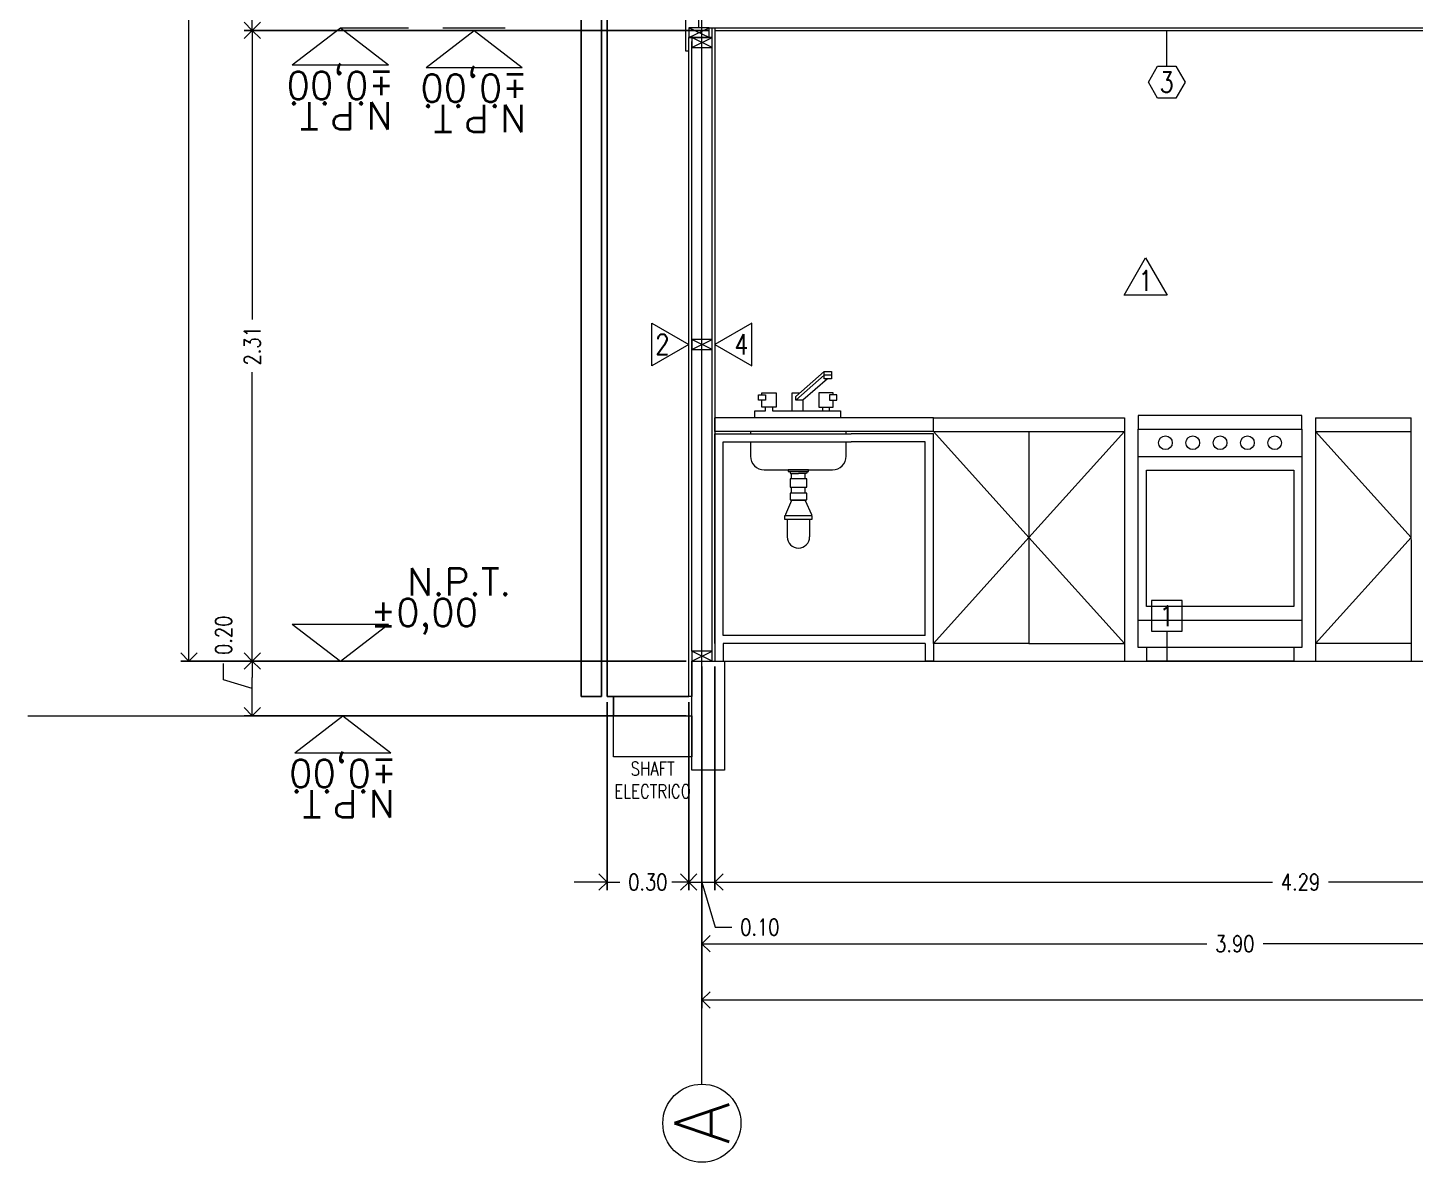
# Model space of a CAD drawing. Header units: inches. Extents: x 10.8 to 60.4, y 12.2 to 79.7.
# Drawn here: x 46.15 to 51.23, y 33.42 to 37.58 of the extents above; entities that cross this region are included whole.
import ezdxf
from ezdxf.enums import TextEntityAlignment as Align

# ---------------------------------------------------------------- set-up
doc = ezdxf.new("R2010")
doc.units = ezdxf.units.IN
doc.header["$MEASUREMENT"] = 0
doc.linetypes.add('HIDDEN', pattern=[0.375, 0.25, -0.125])
doc.layers.get('DEFPOINTS').update_dxf_attribs({"color": 210})
doc.layers.add('_AUX', color=210, linetype='Continuous', lineweight=18, plot=False)
for name, color, linetype, lineweight in [('A-ANNO-DIMS', 3, 'Continuous', 18), ('A-ANNO-SYMB', 3, 'Continuous', 18), ('A-ANNO-TEXT', 3, 'Continuous', 18), ('A-DETL-MBND', 3, 'Continuous', 18), ('A-ELEV-IDEN', 3, 'Continuous', 18), ('A-ELEV-MBE2', 4, 'Continuous', 25), ('A-FURN', 8, 'Continuous', 18), ('A-WALL-PATT', 8, 'Continuous', 18), ('A-WALL-STUD', 3, 'Continuous', 18)]:
    doc.layers.add(name, color=color, linetype=linetype, lineweight=lineweight)
doc.styles.add('E-ROMANS', font='romans.shx', dxfattribs={"width": 0.8})
doc.dimstyles.new('E-0050_ARW_12', dxfattribs={"dimscale": 0.001, "dimtxt": 60, "dimasz": 60, "dimexe": 30, "dimexo": 20, "dimgap": 30, "dimtad": 0, "dimzin": 0, "dimdsep": 46, "dimtxsty": 'E-ROMANS', "dimblk": 'OPEN90', "dimcen": 30, "dimclrd": 256, "dimclre": 256, "dimclrt": 256, "dimadec": 0, "dimazin": 0, "dimtfac": 1, "dimtmove": 1, "dimatfit": 3, "dimldrblk": 'OPEN90', "dimfxl": 1, "dimtfill": 1, "dimtolj": 1, "dimtzin": 0, "dimlwd": -1, "dimarcsym": 0})

# ---------------------------------------------------------------- blocks, each defined once
blk = doc.blocks.new('_Open90')
at = {"color": 0, "linetype": 'ByBlock', "lineweight": -2}
for p, q in [((0, 0), (-1, 0)), ((-0.5, 0.5), (0, 0)), ((0, 0), (-0.5, -0.5))]:
    blk.add_line(p, q, dxfattribs=at)
blk = doc.blocks.new('*D1326')
at = {"layer": 'A-ANNO-DIMS', "lineweight": -2, "transparency": 16777216}
for p, q in [((48.6151, 35.2269), (48.6151, 33.9857)), ((55.5171, 33.727), (55.5171, 34.0457))]:
    blk.add_line(p, q, dxfattribs=at)
at = {"layer": 'A-ANNO-DIMS', "transparency": 16777216}
for p, q in [((48.6751, 34.0157), (51.9641, 34.0157)), ((55.4571, 34.0157), (52.1681, 34.0157))]:
    blk.add_line(p, q, dxfattribs=at)
at = {"layer": 'DEFPOINTS', "color": 0, "transparency": 16777216}
for p in [(48.6151, 35.2469), (55.5171, 34.0157), (55.5171, 33.707)]:
    blk.add_point(p, dxfattribs=at)
at = {"layer": 'A-ANNO-DIMS', "transparency": 16777216, "xscale": 0.06, "yscale": 0.06, "zscale": 0.06, "rotation": 180}
blk.add_blockref('_Open90', (48.6151, 34.0157), dxfattribs=at)
at = {"layer": 'A-ANNO-DIMS', "transparency": 16777216, "xscale": 0.06, "yscale": 0.06, "zscale": 0.06}
blk.add_blockref('_Open90', (55.5171, 34.0157), dxfattribs=at)
at = {"layer": 'A-ANNO-DIMS', "transparency": 16777216, "insert": (52.0661, 34.0157), "char_height": 0.06, "attachment_point": 5, "style": 'E-ROMANS', "bg_fill": 3, "box_fill_scale": 1.25, "bg_fill_color": 256, "bg_fill_true_color": 13158600, "bg_fill_transparency": 0}
blk.add_mtext('\\A1;6.90', dxfattribs=at)
blk = doc.blocks.new('*D1288')
at = {"layer": 'A-ANNO-DIMS', "lineweight": -2, "transparency": 16777216}
for p, q in [((48.6151, 35.2365), (48.6151, 34.1912)), ((52.5181, 35.2365), (52.5181, 34.1912))]:
    blk.add_line(p, q, dxfattribs=at)
at = {"layer": 'A-ANNO-DIMS', "transparency": 16777216}
for p, q in [((48.6751, 34.2212), (50.4635, 34.2212)), ((52.4581, 34.2212), (50.6698, 34.2212))]:
    blk.add_line(p, q, dxfattribs=at)
at = {"layer": 'DEFPOINTS', "color": 0, "transparency": 16777216}
for p in [(48.6151, 35.2565), (52.5181, 35.2565), (48.6151, 34.2212)]:
    blk.add_point(p, dxfattribs=at)
at = {"layer": 'A-ANNO-DIMS', "transparency": 16777216, "xscale": 0.06, "yscale": 0.06, "zscale": 0.06, "rotation": 180}
blk.add_blockref('_Open90', (48.6151, 34.2212), dxfattribs=at)
at = {"layer": 'A-ANNO-DIMS', "transparency": 16777216, "xscale": 0.06, "yscale": 0.06, "zscale": 0.06}
blk.add_blockref('_Open90', (52.5181, 34.2212), dxfattribs=at)
at = {"layer": 'A-ANNO-DIMS', "transparency": 16777216, "insert": (50.5666, 34.2212), "char_height": 0.06, "attachment_point": 5, "style": 'E-ROMANS', "bg_fill": 3, "box_fill_scale": 1.25, "bg_fill_color": 256, "bg_fill_true_color": 13158600, "bg_fill_transparency": 0}
blk.add_mtext('\\A1;3.90', dxfattribs=at)
blk = doc.blocks.new('*D1329')
at = {"layer": 'A-ANNO-DIMS', "lineweight": -2, "transparency": 16777216}
for p, q in [((48.6626, 35.2365), (48.6626, 34.417)), ((48.5666, 35.1065), (48.5666, 34.417))]:
    blk.add_line(p, q, dxfattribs=at)
at = {"layer": 'A-ANNO-DIMS', "transparency": 16777216}
for p, q in [((48.5066, 34.447), (48.4466, 34.447)), ((48.5666, 34.447), (48.6626, 34.447)), ((48.5666, 34.447), (48.6626, 34.447)), ((48.6146, 34.447), (48.6641, 34.282)), ((48.7226, 34.447), (48.7826, 34.447)), ((48.6641, 34.282), (48.7241, 34.282))]:
    blk.add_line(p, q, dxfattribs=at)
at = {"layer": 'DEFPOINTS', "color": 0, "transparency": 16777216}
for p in [(48.6626, 35.2565), (48.5666, 35.1265), (48.6626, 34.447)]:
    blk.add_point(p, dxfattribs=at)
at = {"layer": 'A-ANNO-DIMS', "transparency": 16777216, "xscale": 0.06, "yscale": 0.06, "zscale": 0.06}
blk.add_blockref('_Open90', (48.5666, 34.447), dxfattribs=at)
at = {"layer": 'A-ANNO-DIMS', "transparency": 16777216, "xscale": 0.06, "yscale": 0.06, "zscale": 0.06, "rotation": 180}
blk.add_blockref('_Open90', (48.6626, 34.447), dxfattribs=at)
at = {"layer": 'A-ANNO-DIMS', "transparency": 16777216, "insert": (48.8273, 34.282), "char_height": 0.06, "attachment_point": 5, "style": 'E-ROMANS', "bg_fill": 3, "box_fill_scale": 1.25, "bg_fill_color": 256, "bg_fill_true_color": 13158600, "bg_fill_transparency": 0}
blk.add_mtext('\\A1;0.10', dxfattribs=at)
blk = doc.blocks.new('*D1330')
at = {"layer": 'A-ANNO-DIMS', "lineweight": -2, "transparency": 16777216}
for p, q in [((52.9516, 37.7165), (52.9516, 34.417)), ((48.6626, 35.2365), (48.6626, 34.417))]:
    blk.add_line(p, q, dxfattribs=at)
at = {"layer": 'A-ANNO-DIMS', "transparency": 16777216}
for p, q in [((48.7226, 34.447), (50.7051, 34.447)), ((52.8916, 34.447), (50.9091, 34.447))]:
    blk.add_line(p, q, dxfattribs=at)
at = {"layer": 'DEFPOINTS', "color": 0, "transparency": 16777216}
for p in [(52.9516, 37.7365), (48.6626, 35.2565), (52.9516, 34.447)]:
    blk.add_point(p, dxfattribs=at)
at = {"layer": 'A-ANNO-DIMS', "transparency": 16777216, "xscale": 0.06, "yscale": 0.06, "zscale": 0.06, "rotation": 180}
blk.add_blockref('_Open90', (48.6626, 34.447), dxfattribs=at)
at = {"layer": 'A-ANNO-DIMS', "transparency": 16777216, "xscale": 0.06, "yscale": 0.06, "zscale": 0.06}
blk.add_blockref('_Open90', (52.9516, 34.447), dxfattribs=at)
at = {"layer": 'A-ANNO-DIMS', "transparency": 16777216, "insert": (50.8071, 34.447), "char_height": 0.06, "attachment_point": 5, "style": 'E-ROMANS', "bg_fill": 3, "box_fill_scale": 1.25, "bg_fill_color": 256, "bg_fill_true_color": 13158600, "bg_fill_transparency": 0}
blk.add_mtext('\\A1;4.29', dxfattribs=at)
blk = doc.blocks.new('*D1341')
at = {"layer": 'A-ANNO-DIMS', "transparency": 16777216}
for p, q in [((46.8633, 35.188), (46.8633, 35.248)), ((46.9683, 35.1565), (46.8633, 35.188)), ((46.9683, 35.1165), (46.9683, 35.1965))]:
    blk.add_line(p, q, dxfattribs=at)
at = {"layer": 'A-ANNO-DIMS', "lineweight": -2, "transparency": 16777216}
for p, q in [((48.5576, 35.2565), (46.9383, 35.2565)), ((48.5576, 35.0565), (46.9383, 35.0565))]:
    blk.add_line(p, q, dxfattribs=at)
at = {"layer": 'DEFPOINTS', "color": 0, "transparency": 16777216}
for p in [(46.9683, 35.2565), (48.5776, 35.2565), (48.5776, 35.0565)]:
    blk.add_point(p, dxfattribs=at)
at = {"layer": 'A-ANNO-DIMS', "transparency": 16777216, "xscale": 0.06, "yscale": 0.06, "zscale": 0.06}
for p, rotation in [((46.9683, 35.2565), 90), ((46.9683, 35.0565), 270)]:
    blk.add_blockref('_Open90', p, dxfattribs=dict(at, rotation=rotation))
at = {"layer": 'A-ANNO-DIMS', "transparency": 16777216, "insert": (46.8633, 35.3511), "char_height": 0.06, "attachment_point": 5, "rotation": 90, "style": 'E-ROMANS', "bg_fill": 3, "box_fill_scale": 1.25, "bg_fill_color": 256, "bg_fill_true_color": 13158600, "bg_fill_transparency": 0}
blk.add_mtext('\\A1;0.20', dxfattribs=at)
blk = doc.blocks.new('*D1342')
at = {"layer": 'A-ANNO-DIMS', "lineweight": -2, "transparency": 16777216}
for p, q in [((48.6426, 37.5665), (46.9383, 37.5665)), ((48.5576, 35.2565), (46.9383, 35.2565))]:
    blk.add_line(p, q, dxfattribs=at)
at = {"layer": 'A-ANNO-DIMS', "transparency": 16777216}
for p, q in [((46.9683, 37.5065), (46.9683, 36.5077)), ((46.9683, 35.3165), (46.9683, 36.3152))]:
    blk.add_line(p, q, dxfattribs=at)
at = {"layer": 'DEFPOINTS', "color": 0, "transparency": 16777216}
for p in [(46.9683, 37.5665), (48.6626, 37.5665), (48.5776, 35.2565)]:
    blk.add_point(p, dxfattribs=at)
at = {"layer": 'A-ANNO-DIMS', "transparency": 16777216, "xscale": 0.06, "yscale": 0.06, "zscale": 0.06}
for p, rotation in [((46.9683, 37.5665), 90), ((46.9683, 35.2565), 270)]:
    blk.add_blockref('_Open90', p, dxfattribs=dict(at, rotation=rotation))
at = {"layer": 'A-ANNO-DIMS', "transparency": 16777216, "insert": (46.9683, 36.4115), "char_height": 0.06, "attachment_point": 5, "rotation": 90, "style": 'E-ROMANS', "bg_fill": 3, "box_fill_scale": 1.25, "bg_fill_color": 256, "bg_fill_true_color": 13158600, "bg_fill_transparency": 0}
blk.add_mtext('\\A1;2.31', dxfattribs=at)
blk = doc.blocks.new('*D1343')
at = {"layer": 'A-ANNO-DIMS', "transparency": 16777216}
for p, q in [((46.8633, 37.6905), (46.8633, 37.7505)), ((46.9683, 37.659), (46.8633, 37.6905)), ((46.9683, 37.6265), (46.9683, 37.6915))]:
    blk.add_line(p, q, dxfattribs=at)
at = {"layer": 'A-ANNO-DIMS', "lineweight": -2, "transparency": 16777216}
for p, q in [((48.6316, 37.7515), (46.9383, 37.7515)), ((48.6426, 37.5665), (46.9383, 37.5665))]:
    blk.add_line(p, q, dxfattribs=at)
at = {"layer": 'DEFPOINTS', "color": 0, "transparency": 16777216}
for p in [(46.9683, 37.7515), (48.6516, 37.7515), (48.6626, 37.5665)]:
    blk.add_point(p, dxfattribs=at)
at = {"layer": 'A-ANNO-DIMS', "transparency": 16777216, "xscale": 0.06, "yscale": 0.06, "zscale": 0.06}
for p, rotation in [((46.9683, 37.7515), 90), ((46.9683, 37.5665), 270)]:
    blk.add_blockref('_Open90', p, dxfattribs=dict(at, rotation=rotation))
at = {"layer": 'A-ANNO-DIMS', "transparency": 16777216, "insert": (46.8633, 37.8525), "char_height": 0.06, "attachment_point": 5, "rotation": 90, "style": 'E-ROMANS', "bg_fill": 3, "box_fill_scale": 1.25, "bg_fill_color": 256, "bg_fill_true_color": 13158600, "bg_fill_transparency": 0}
blk.add_mtext('\\A1;0.19', dxfattribs=at)
blk = doc.blocks.new('*D1348')
at = {"layer": 'A-ANNO-DIMS', "lineweight": -2, "transparency": 16777216}
for p, q in [((48.2351, 41.4534), (46.7065, 41.4534)), ((48.5576, 35.2565), (46.7065, 35.2565))]:
    blk.add_line(p, q, dxfattribs=at)
at = {"layer": 'A-ANNO-DIMS', "transparency": 16777216}
for p, q in [((46.7365, 41.3934), (46.7365, 38.4569)), ((46.7365, 35.3165), (46.7365, 38.2529))]:
    blk.add_line(p, q, dxfattribs=at)
at = {"layer": 'DEFPOINTS', "color": 0, "transparency": 16777216}
for p in [(46.7365, 41.4534), (48.2551, 41.4534), (48.5776, 35.2565)]:
    blk.add_point(p, dxfattribs=at)
at = {"layer": 'A-ANNO-DIMS', "transparency": 16777216, "xscale": 0.06, "yscale": 0.06, "zscale": 0.06}
for p, rotation in [((46.7365, 41.4534), 90), ((46.7365, 35.2565), 270)]:
    blk.add_blockref('_Open90', p, dxfattribs=dict(at, rotation=rotation))
at = {"layer": 'A-ANNO-DIMS', "transparency": 16777216, "insert": (46.7365, 38.3549), "char_height": 0.06, "attachment_point": 5, "rotation": 90, "style": 'E-ROMANS', "bg_fill": 3, "box_fill_scale": 1.25, "bg_fill_color": 256, "bg_fill_true_color": 13158600, "bg_fill_transparency": 0}
blk.add_mtext('\\A1;6.20', dxfattribs=at)
blk = doc.blocks.new('*D1368')
at = {"layer": 'A-ANNO-DIMS', "lineweight": -2, "transparency": 16777216}
for p, q in [((48.2676, 35.1065), (48.2676, 34.417)), ((48.5666, 35.1065), (48.5666, 34.417))]:
    blk.add_line(p, q, dxfattribs=at)
at = {"layer": 'A-ANNO-DIMS', "transparency": 16777216}
for p, q in [((48.2076, 34.447), (48.1476, 34.447)), ((48.2676, 34.447), (48.314, 34.447)), ((48.5666, 34.447), (48.5203, 34.447)), ((48.6266, 34.447), (48.6866, 34.447))]:
    blk.add_line(p, q, dxfattribs=at)
at = {"layer": 'DEFPOINTS', "color": 0, "transparency": 16777216}
for p in [(48.2676, 35.1265), (48.5666, 35.1265), (48.2676, 34.447)]:
    blk.add_point(p, dxfattribs=at)
at = {"layer": 'A-ANNO-DIMS', "transparency": 16777216, "xscale": 0.06, "yscale": 0.06, "zscale": 0.06}
blk.add_blockref('_Open90', (48.2676, 34.447), dxfattribs=at)
at = {"layer": 'A-ANNO-DIMS', "transparency": 16777216, "xscale": 0.06, "yscale": 0.06, "zscale": 0.06, "rotation": 180}
blk.add_blockref('_Open90', (48.5666, 34.447), dxfattribs=at)
at = {"layer": 'A-ANNO-DIMS', "transparency": 16777216, "insert": (48.4171, 34.447), "char_height": 0.06, "attachment_point": 5, "style": 'E-ROMANS', "bg_fill": 3, "box_fill_scale": 1.25, "bg_fill_color": 256, "bg_fill_true_color": 13158600, "bg_fill_transparency": 0}
blk.add_mtext('\\A1;0.30', dxfattribs=at)

msp = doc.modelspace()

# ---------------------------------------------------------------- linework, layer by layer
at = {"layer": '_AUX'}
msp.add_lwpolyline([(48.5776, 35.2565), (48.5776, 35.1265)], dxfattribs=at)
at = {"layer": 'A-ANNO-SYMB'}
msp.add_line((48.6151, 33.707), (48.6151, 42.3167), dxfattribs=at)
at = {"layer": 'A-ANNO-SYMB', "linetype": 'HIDDEN'}
for p, q in [((47.2912, 37.5765), (47.8952, 37.5765)), ((47.2912, 35.2565), (47.8952, 35.2565))]:
    msp.add_line(p, q, dxfattribs=at)
msp.add_lwpolyline([(47.7811, 37.5665), (47.8952, 37.5665)], dxfattribs=at)
at = {"layer": 'A-ANNO-SYMB'}
for points in [[(46.1463, 35.0565), (48.5776, 35.0565), (48.5776, 35.2565), (55.5546, 35.2565), (55.5546, 35.2565), (55.5546, 35.0565), (57.8446, 35.0565)], [(47.1244, 34.9206), (47.4765, 34.9206)]]:
    msp.add_lwpolyline(points, dxfattribs=at)
at = {"layer": 'A-ANNO-TEXT'}
msp.add_line((50.3173, 37.4356), (50.3173, 37.5665), dxfattribs=at)
for points in [[(50.2836, 37.319), (50.25, 37.3773), (50.2836, 37.4356), (50.351, 37.4356), (50.3846, 37.3773), (50.351, 37.319)], [(48.5676, 36.4165), (48.4318, 36.338), (48.4318, 36.4949)], [(48.6626, 36.4165), (48.7985, 36.338), (48.7985, 36.4949)], [(50.3735, 35.4782), (50.261, 35.4782), (50.261, 35.3657), (50.3735, 35.3657)]]:
    msp.add_lwpolyline(points, close=True, dxfattribs=at)
at = {"layer": 'A-DETL-MBND'}
msp.add_line((48.5776, 35.2925), (48.5776, 37.5265), dxfattribs=at)
for points in [[(48.5666, 37.4905), (48.5566, 37.4905), (48.5566, 39.9165)], [(48.6416, 37.5765), (52.9376, 37.5765)], [(48.6526, 35.2565), (48.6526, 37.5765)], [(48.6626, 37.5765), (48.6626, 35.2565)], [(48.6626, 37.5665), (52.9376, 37.5665)], [(48.5776, 35.1265), (48.5666, 35.1265), (48.5666, 37.5405)]]:
    msp.add_lwpolyline(points, dxfattribs=at)
at = {"layer": 'A-ELEV-IDEN'}
msp.add_lwpolyline([(48.5776, 35.2565), (48.6976, 35.2565), (48.6976, 34.8565), (48.5776, 34.8565)], close=True, dxfattribs=at)
at = {"layer": 'A-ELEV-MBE2'}
for p, q in [((48.2676, 39.8997), (48.2676, 35.1265)), ((48.2476, 35.1265), (48.1726, 35.1265)), ((48.2916, 35.1265), (48.2916, 35.0565))]:
    msp.add_line(p, q, dxfattribs=at)
for points in [[(48.1726, 35.1265), (48.1726, 39.9545)], [(48.2476, 39.9545), (48.2476, 35.1265)], [(48.2676, 35.1265), (48.5666, 35.1265)]]:
    msp.add_lwpolyline(points, dxfattribs=at)
at = {"layer": 'A-WALL-PATT', "ltscale": 0.1}
for p, q in [((48.6041, 37.5765), (48.6041, 37.7365)), ((48.6151, 36.4415), (48.6151, 37.5045)), ((48.6151, 35.2925), (48.6151, 36.3915))]:
    msp.add_line(p, q, dxfattribs=at)

# ---------------------------------------------------------------- texts
at = {"layer": 'A-ANNO-TEXT', "char_height": 0.075, "attachment_point": 5, "style": 'E-ROMANS'}
for s, insert, rotation in [('\\pi-0.45,l0.45,t0.45;3', (50.3173, 37.3773), 359.9995), ('\\pi-0.45,l0.45,t0.45;2', (48.4707, 36.4165), 359.9995), ('\\pi-0.45,l0.45,t0.45;4', (48.7595, 36.4165), 0.0005), ('\\pi-0.45,l0.45,t0.45;1', (50.3173, 35.4219), 359.9995)]:
    msp.add_mtext(s, dxfattribs=dict(at, insert=insert, rotation=rotation))
at = {"layer": 'A-ANNO-TEXT', "style": 'E-ROMANS'}
for tag, text, p in [('%%P0,00', '0.00', (47.3005, 34.9253)), ('N.P.T.', 'N.', (47.3005, 34.8137))]:
    msp.add_attdef(tag, text=text, height=0.1, rotation=180, dxfattribs=at).set_placement(p, align=Align.BOTTOM_CENTER)
msp.add_attdef('A', text='0.00', height=0.2, rotation=90, dxfattribs=at).set_placement((48.6151, 33.564), align=Align.MIDDLE_CENTER)

# ---------------------------------------------------------------- next in the draw order: dimensions: what is measured, and where the dimension line sits
at = {"layer": 'A-ANNO-DIMS'}
dim = msp.add_linear_dim(base=(55.5171, 34.0157), p1=(48.6151, 35.2469), p2=(55.5171, 33.707), dimstyle='E-0050_ARW_12', dxfattribs=at)
dim.commit()
dim.dimension.update_dxf_attribs({"geometry": '*D1326', "text_midpoint": (52.0661, 34.0157)})

# ---------------------------------------------------------------- next in the draw order: linework, layer by layer
at = {"layer": 'A-ANNO-SYMB'}
msp.add_circle((48.6151, 33.564), 0.143, dxfattribs=at)
at = {"layer": 'A-ANNO-TEXT'}
msp.add_line((50.3173, 35.3657), (50.3173, 35.2565), dxfattribs=at)

# ---------------------------------------------------------------- next in the draw order: dimensions: what is measured, and where the dimension line sits
at = {"layer": 'A-ANNO-DIMS'}
dim = msp.add_linear_dim(base=(48.6151, 34.2212), p1=(52.5181, 35.2565), p2=(48.6151, 35.2565), dimstyle='E-0050_ARW_12', dxfattribs=at)
dim.commit()
dim.dimension.update_dxf_attribs({"geometry": '*D1288', "text_midpoint": (50.5666, 34.2212)})

# ---------------------------------------------------------------- next in the draw order: dimensions: what is measured, and where the dimension line sits
dim = msp.add_linear_dim(base=(48.6626, 34.447), p1=(48.5666, 35.1265), p2=(48.6626, 35.2565), dimstyle='E-0050_ARW_12', dxfattribs=at)
dim.commit()
dim.dimension.update_dxf_attribs({"geometry": '*D1329', "text_midpoint": (48.7541, 34.282)})

# ---------------------------------------------------------------- next in the draw order: dimensions: what is measured, and where the dimension line sits
dim = msp.add_linear_dim(base=(52.9516, 34.447), p1=(48.6626, 35.2565), p2=(52.9516, 37.7365), dimstyle='E-0050_ARW_12', dxfattribs=at)
dim.commit()
dim.dimension.update_dxf_attribs({"geometry": '*D1330', "text_midpoint": (50.8071, 34.447)})
dim = msp.add_linear_dim(base=(46.9683, 35.2565), p1=(48.5776, 35.0565), p2=(48.5776, 35.2565), angle=90, dimstyle='E-0050_ARW_12', dxfattribs=at)
dim.commit()
dim.dimension.update_dxf_attribs({"geometry": '*D1341', "text_midpoint": (46.8633, 35.278)})

# ---------------------------------------------------------------- next in the draw order: linework, layer by layer
at = {"layer": 'A-ANNO-SYMB'}
msp.add_lwpolyline([(47.1244, 34.9206), (47.3005, 35.0565), (47.4765, 34.9206)], dxfattribs=at)
at = {"layer": 'A-ANNO-TEXT'}
msp.add_lwpolyline([(50.2399, 36.7332), (50.3184, 36.5974), (50.1615, 36.5974)], close=True, dxfattribs=at)
at = {"layer": 'A-FURN'}
for p, q in [((48.959, 36.2256), (49.0633, 36.3169)), ((49.0633, 36.3039), (48.959, 36.2126)), ((49.0749, 36.2909), (48.9851, 36.2126)), ((49.0633, 36.3039), (49.0633, 36.3169)), ((49.0633, 36.3169), (49.0894, 36.3169)), ((49.0633, 36.2908), (49.0633, 36.3039)), ((49.0894, 36.3039), (49.0633, 36.3039)), ((49.0894, 36.2908), (49.0633, 36.2908)), ((49.0894, 36.3169), (49.0894, 36.3039)), ((49.0894, 36.3039), (49.0894, 36.2908)), ((48.9459, 36.2387), (48.9738, 36.2387)), ((48.9459, 36.1734), (48.9459, 36.2387)), ((48.8481, 36.1734), (48.8481, 36.1865)), ((48.8742, 36.1865), (48.8742, 36.1734)), ((48.959, 36.2126), (48.959, 36.2256)), ((48.9851, 36.2126), (48.959, 36.2126)), ((48.9851, 36.2126), (48.9851, 36.1734)), ((49.0568, 36.1865), (49.0568, 36.1734)), ((49.0829, 36.1734), (49.0829, 36.1865)), ((49.4626, 36.1474), (50.1626, 36.1474)), ((49.4626, 36.0974), (49.4626, 36.1474)), ((50.1626, 36.1474), (50.1626, 35.2565)), ((50.8626, 36.1474), (51.2126, 36.1474)), ((50.8626, 36.1474), (50.8626, 35.2565)), ((51.2136, 35.2565), (51.2126, 36.1474)), ((49.4626, 36.0894), (49.1616, 36.0894)), ((49.4626, 36.0974), (50.1626, 36.0974)), ((49.4626, 35.3209), (49.4626, 36.0894)), ((49.8126, 36.0974), (49.8126, 35.3209)), ((50.2126, 36.1065), (50.8126, 36.1065)), ((50.2126, 35.3065), (50.2126, 36.1065)), ((50.8126, 36.1065), (50.8126, 35.3065)), ((50.8626, 36.0974), (51.2127, 36.0974)), ((48.6926, 35.3509), (48.6926, 36.0594)), ((48.6926, 36.0594), (49.1616, 36.0594)), ((49.4326, 36.0594), (49.1616, 36.0594)), ((49.4326, 35.3509), (49.4326, 36.0594)), ((50.2126, 36.0065), (50.8126, 36.0065)), ((48.9435, 35.9246), (48.9435, 35.9443)), ((48.9935, 35.9246), (48.9935, 35.9443)), ((48.9435, 35.8711), (48.9435, 35.8942)), ((48.9935, 35.8711), (48.9935, 35.8942)), ((48.9435, 35.845), (48.9435, 35.8469)), ((48.9935, 35.845), (48.9435, 35.845)), ((48.9935, 35.845), (48.9935, 35.8469)), ((48.9275, 35.7768), (48.9275, 35.7116)), ((49.0094, 35.7768), (49.0094, 35.7116)), ((50.2126, 35.4065), (50.8126, 35.4065)), ((49.4326, 35.3509), (48.6926, 35.3509)), ((48.6926, 35.3209), (48.6926, 35.2565)), ((49.4326, 35.3209), (48.6926, 35.3209)), ((49.4326, 35.3209), (49.4326, 35.2565)), ((49.8126, 35.3209), (49.4626, 35.3209)), ((49.4626, 35.3209), (49.4626, 35.2565)), ((49.8126, 35.3209), (50.1626, 35.3209)), ((51.2126, 35.3209), (50.8626, 35.3209)), ((50.8126, 35.3065), (50.2126, 35.3065)), ((50.2426, 35.3065), (50.2426, 35.2565)), ((50.7826, 35.3065), (50.7826, 35.2565)), ((50.7826, 35.2565), (50.2426, 35.2565))]:
    msp.add_line(p, q, dxfattribs=at)
for points in [[(48.822, 36.2126), (48.822, 36.2321), (48.8481, 36.2321), (48.8481, 36.2126)], [(49.109, 36.2126), (49.109, 36.2321), (49.0829, 36.2321), (49.0829, 36.2126)], [(49.0059, 35.9569), (48.9311, 35.9569), (48.9311, 35.9512), (49.0059, 35.9512)], [(48.999, 35.9246), (48.9379, 35.9246), (48.9379, 35.8942), (48.999, 35.8942)], [(50.7826, 35.9565), (50.7826, 35.4565), (50.2426, 35.4565), (50.2426, 35.9565)], [(48.999, 35.8711), (48.9379, 35.8711), (48.9379, 35.8469), (48.999, 35.8469)], [(49.0194, 35.7888), (48.9175, 35.7888), (48.9175, 35.7768), (49.0194, 35.7768)]]:
    msp.add_lwpolyline(points, close=True, dxfattribs=at)
for points in [[(48.8351, 36.2322), (48.8351, 36.2387), (48.8872, 36.2387), (48.8872, 36.1865), (48.8351, 36.1865), (48.8351, 36.2126)], [(49.0959, 36.2322), (49.0959, 36.2387), (49.0438, 36.2387), (49.0438, 36.1865), (49.0959, 36.1865), (49.0959, 36.2126)], [(48.8742, 36.1734), (49.122, 36.1734), (49.122, 36.1474), (48.809, 36.1474), (48.809, 36.1734), (48.8481, 36.1734)], [(50.8126, 36.1065), (50.8126, 36.1565), (50.2126, 36.1565), (50.2126, 36.1065)], [(48.7931, 36.0974), (48.7931, 36.0894)], [(49.1435, 36.0894), (49.1435, 36.0974)], [(49.4626, 36.0974), (49.8126, 35.7091), (49.4626, 35.3209)], [(50.1626, 36.0974), (49.8126, 35.7091), (50.1626, 35.3209)], [(50.2126, 36.0065), (50.2126, 36.1065)], [(50.8626, 36.0974), (51.2126, 35.7091), (50.8626, 35.3209)], [(48.9365, 35.9512), (48.9394, 35.9443), (48.9685, 35.9443)], [(49.0005, 35.9512), (48.9975, 35.9443), (48.9685, 35.9443)], [(48.9435, 35.845), (48.9211, 35.7936), (48.9211, 35.7888), (48.9211, 35.7888)], [(48.9935, 35.845), (49.0159, 35.7936), (49.0159, 35.7888), (49.0159, 35.7888)], [(49.4626, 35.2565), (49.4326, 35.2565)]]:
    msp.add_lwpolyline(points, dxfattribs=at)
msp.add_lwpolyline([(48.7931, 36.0594), (48.7931, 36.0069, 0.414214), (48.8431, 35.9569), (49.0935, 35.9569, 0.414214), (49.1435, 36.0069), (49.1435, 36.0594)], format="xyb", dxfattribs=at)
for centre in [(50.3126, 36.0565), (50.4126, 36.0565), (50.5126, 36.0565), (50.6126, 36.0565), (50.7126, 36.0565)]:
    msp.add_circle(centre, 0.025, dxfattribs=at)
msp.add_arc((48.9685, 35.7116), 0.0409, 180, 0, dxfattribs=at)

# ---------------------------------------------------------------- next in the draw order: texts
at = {"layer": 'A-ANNO-TEXT', "insert": (50.2399, 36.65), "char_height": 0.075, "attachment_point": 5, "rotation": 359.9995, "style": 'E-ROMANS'}
msp.add_mtext('\\pi-0.45,l0.45,t0.45;1', dxfattribs=at)

# ---------------------------------------------------------------- next in the draw order: dimensions: what is measured, and where the dimension line sits
at = {"layer": 'A-ANNO-DIMS'}
dim = msp.add_linear_dim(base=(46.9683, 37.5665), p1=(48.5776, 35.2565), p2=(48.6626, 37.5665), angle=90, dimstyle='E-0050_ARW_12', dxfattribs=at)
dim.commit()
dim.dimension.update_dxf_attribs({"geometry": '*D1342', "text_midpoint": (46.9683, 36.4115)})
dim = msp.add_linear_dim(base=(48.2676, 34.447), p1=(48.5666, 35.1265), p2=(48.2676, 35.1265), dimstyle='E-0050_ARW_12', dxfattribs=at)
dim.commit()
dim.dimension.update_dxf_attribs({"geometry": '*D1368', "text_midpoint": (48.4171, 34.447)})

# ---------------------------------------------------------------- next in the draw order: linework, layer by layer
at = {"layer": 'A-ANNO-SYMB'}
msp.add_lwpolyline([(48.5776, 35.0565), (48.5776, 34.9065), (48.2916, 34.9065), (48.2916, 35.0565)], close=True, dxfattribs=at)
at = {"layer": 'A-FURN'}
for p, q in [((48.6626, 36.0974), (48.6626, 36.1474)), ((49.4626, 36.1474), (48.6626, 36.1474)), ((49.4626, 36.0974), (48.6626, 36.0974)), ((48.6626, 36.0894), (49.1616, 36.0894)), ((48.6626, 35.3209), (48.6626, 36.0894)), ((48.6626, 35.3209), (48.6626, 35.2565))]:
    msp.add_line(p, q, dxfattribs=at)
msp.add_lwpolyline([(48.6626, 35.2565), (48.6926, 35.2565)], dxfattribs=at)

# ---------------------------------------------------------------- next in the draw order: texts
at = {"layer": 'A-ANNO-TEXT', "insert": (48.4346, 34.8213), "char_height": 0.05, "attachment_point": 5, "style": 'E-ROMANS'}
msp.add_mtext('\\pi-0.3,l0.3,t0.3;SHAFT\\PELECTRICO', dxfattribs=at)

# ---------------------------------------------------------------- next in the draw order: dimensions: what is measured, and where the dimension line sits
at = {"layer": 'A-ANNO-DIMS'}
dim = msp.add_linear_dim(base=(46.9683114576, 37.751453624), p1=(48.6626164921, 37.566453624), p2=(48.6516122045, 37.751453624), angle=90, dimstyle='E-0050_ARW_12', dxfattribs=at)
dim.commit()
dim.dimension.update_dxf_attribs({"geometry": '*D1343', "text_midpoint": (46.8633114576, 37.780453624)})

# ---------------------------------------------------------------- next in the draw order: dimensions: what is measured, and where the dimension line sits
dim = msp.add_linear_dim(base=(46.7365, 41.4534), p1=(48.5776, 35.2565), p2=(48.2551, 41.4534), angle=90, dimstyle='E-0050_ARW_12', dxfattribs=at)
dim.commit()
dim.dimension.update_dxf_attribs({"geometry": '*D1348', "text_midpoint": (46.7365, 38.3549)})

# ---------------------------------------------------------------- next in the draw order: linework, layer by layer
at = {"layer": 'A-ANNO-SYMB'}
for points in [[(47.1151, 37.4406), (47.2912, 37.5765), (47.4672, 37.4406)], [(47.6051, 37.4306), (47.7811, 37.5665), (47.9572, 37.4306)], [(47.1151, 37.4406), (47.4672, 37.4406)], [(47.6051, 37.4306), (47.9572, 37.4306)], [(47.1151, 35.3923), (47.4672, 35.3923)], [(47.1151, 35.3923), (47.2912, 35.2565), (47.4672, 35.3923)]]:
    msp.add_lwpolyline(points, dxfattribs=at)
at = {"layer": 'A-WALL-STUD'}
for p, q in [((48.5666, 37.5405), (48.6416, 37.5765)), ((48.6416, 37.5405), (48.5666, 37.5765)), ((48.5776, 37.5045), (48.6526, 37.5405)), ((48.6526, 37.5045), (48.5776, 37.5405)), ((48.5776, 36.3985), (48.6526, 36.4345)), ((48.6526, 36.3985), (48.5776, 36.4345)), ((48.5776, 35.2565), (48.6526, 35.2925)), ((48.6526, 35.2565), (48.5776, 35.2925))]:
    msp.add_line(p, q, dxfattribs=at)
for points in [[(48.5666, 37.5405), (48.6416, 37.5405), (48.6416, 37.5765), (48.5666, 37.5765)], [(48.5776, 37.5045), (48.6526, 37.5045), (48.6526, 37.5405), (48.5776, 37.5405)], [(48.5776, 36.3985), (48.6526, 36.3985), (48.6526, 36.4345), (48.5776, 36.4345)], [(48.5776, 35.2565), (48.6526, 35.2565), (48.6526, 35.2925), (48.5776, 35.2925)]]:
    msp.add_lwpolyline(points, close=True, dxfattribs=at)

# ---------------------------------------------------------------- next in the draw order: texts
at = {"layer": 'A-ANNO-TEXT', "style": 'E-ROMANS'}
for tag, text, p in [('%%P0,00', '0.00', (47.2912, 37.4453)), ('%%P0,00', '0.00', (47.7811, 37.4353)), ('N.P.T.', 'N.', (47.2912, 37.3337)), ('N.P.T.', 'N.', (47.7811, 37.3237))]:
    msp.add_attdef(tag, text=text, height=0.1, rotation=180, dxfattribs=at).set_placement(p, align=Align.BOTTOM_CENTER)
for tag, text, p in [('N.P.T.', 'N.', (47.7265, 35.4665)), ('%%P0,00', '0.00', (47.5983, 35.3549))]:
    msp.add_attdef(tag, text=text, height=0.1, dxfattribs=at).set_placement(p, align=Align.BOTTOM_CENTER)

doc.saveas('drawing.dxf')
